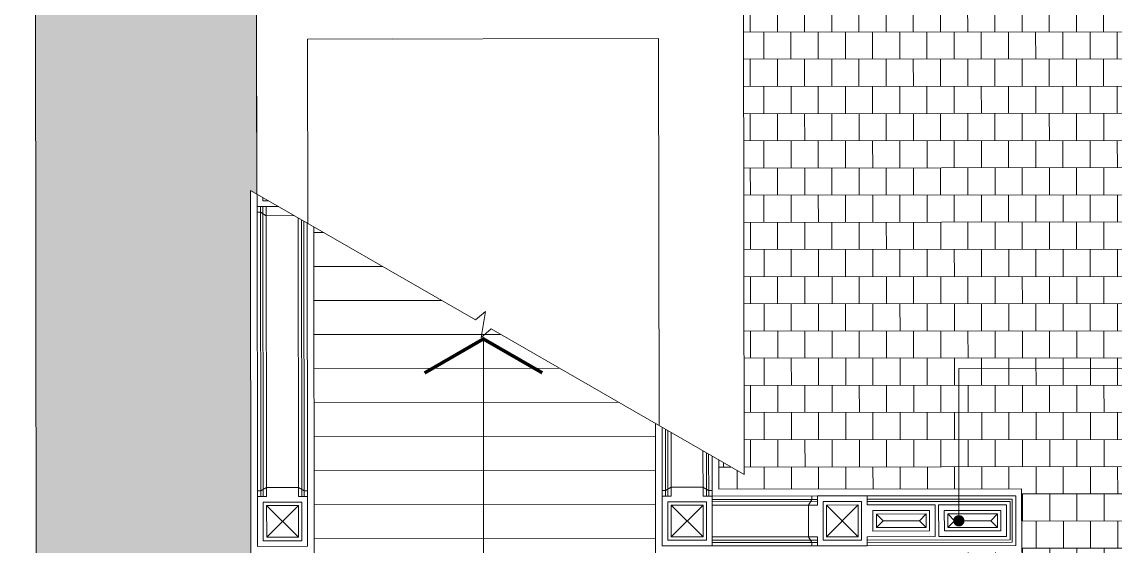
# Model space of a CAD drawing. Header units: millimetres. Extents: x 930469 to 1523124, y -120375 to 411163.
# Drawn here: x 1338345 to 1347996, y 116326 to 120955 of the extents above; entities that cross this region are included whole.
import ezdxf

# ---------------------------------------------------------------- set-up
doc = ezdxf.new("R2010")
doc.units = ezdxf.units.MM
doc.layers.get('0').update_dxf_attribs({"color": 8, "lineweight": 0})
for name, color, linetype, lineweight in [('Dia vat', 8, 'Continuous', 0), ('Xref Landscape 48lythuongkiet 2020 06 01$0$01', 8, 'Continuous', 0), ('Xref Landscape 48lythuongkiet 2020 06 01$0$1', 8, 'Continuous', 0), ('Xref Landscape 48lythuongkiet 2020 06 01$0$BHATCH', 8, 'Continuous', 0), ('Xref Landscape 48lythuongkiet 2020 06 01$0$HATCH', 8, 'Continuous', 0), ('Xref Landscape 48lythuongkiet 2020 06 01$0$MANH', 8, 'Continuous', 0), ('Xref Landscape 48lythuongkiet 2020 06 01$0$NETTHAY', 8, 'Continuous', 0)]:
    doc.layers.add(name, color=color, linetype=linetype, lineweight=lineweight)

# ---------------------------------------------------------------- blocks, each defined once
blk = doc.blocks.new('Xref Landscape 48lythuongkiet 2020 06 01$0$45 LTK')
at = {"layer": 'Xref Landscape 48lythuongkiet 2020 06 01$0$HATCH'}
h = blk.add_hatch(dxfattribs=at)
h.set_pattern_fill('OPGACH04', color=256, scale=79.99999999999989, angle=-6.212020862233431e-17, style=0)
h.set_pattern_definition([(44.99999999999999, (-747057.9779961099, 478711.1090431203), (4.29101199017623e-14, 452.5483399593919), [960.0000000000038, -320.0000000000012]), (134.9999999999999, (-746831.7038279764, 478937.3832135201), (4.29101199017623e-14, 452.5483399593919), [959.9999999999974, -319.9999999999991])])
h.paths.add_polyline_path([(30645.21717822517, -3620.764974119083), (30700.00000047695, -3652.393849852378), (30700.00000047701, 354.9999928465695), (28749.99999976176, 354.999991892837), (28749.99999892712, -12485.0000000018), (30915.00000095356, -12485.0000081071), (30915.00000059622, -10534.9999985699), (30645.21717798733, -10535.00000572292)])
h.paths.add_polyline_path([(34490.00000083447, -10535.00000715349), (30915.00000059622, -10534.9999985699), (30915.00000095356, -12485.0000081071), (34490.00000262284, -12485.00000715337)])
h.paths.add_polyline_path([(38030.50000309979, -11735.00000333972), (36400.00000047695, -11735.00000572199), (36400.00000035798, -10535.00000667659), (34490.00000083447, -10535.00000715349), (34489.99999976181, -13685.00000000087), (38030.50000035716, -13684.99999380199)])
h.paths.add_polyline_path([(41905.50000059587, -11734.9999995231), (38030.50000309979, -11735.00000333972), (38030.50000035716, -13684.99999380199), (41905.50000143005, -13685.00000953709)])
h.paths.add_polyline_path([(45546.00000071511, -10534.9999947566), (43600.000001073, -10535.0000076298), (43599.99999976211, -11734.99999809399), (41905.50000059587, -11734.9999995231), (41905.50000143005, -13685.00000953709), (45546.0000008347, -13685.00000762934)])
h.paths.add_polyline_path([(49178.19607818144, -10535.00000763027), (45546.00000071511, -10534.9999947566), (45545.99999976193, -12485.00000524515), (49178.11417269739, -12484.99999952497)])
h.paths.add_polyline_path([(51249.99999928486, 354.9999990459182), (49300.00000095391, 354.9999938002438), (49299.99999892697, -3652.393845083134), (49354.78282320462, -3620.764973641315), (49354.7828224898, -10535.00000715296), (49178.19607818144, -10535.00000763027), (49178.11417269739, -12484.99999952497), (51250.00000286088, -12485.00000047771)])
h.paths.add_polyline_path([(51250.00000047678, 3394.99999952229), (54435.00000190755, 3394.999999044521), (54435.00000083444, 4145.000000475906), (50899.99999833104, 4144.999991892837), (50900.00000047692, 5345.000001906417), (49300.00000107309, 5344.999999999069), (49300.00000095391, 354.9999938002438), (51249.99999928486, 354.9999990459182)])
h.paths.add_polyline_path([(58865.00000071546, 5344.999998091778), (57984.99999856905, 5345.000002859684), (55285.00000238395, 5344.999990937358), (54434.99999999985, 5344.999995229824), (54435.00000190755, 3394.999999044521), (58864.99999904653, 3395.000000475033)])
h.paths.add_polyline_path([(63235.00000047704, 5344.999999999127), (62254.99999999971, 5344.999993802165), (59555.00000071526, 5344.999992844707), (58865.00000071546, 5344.999998091778), (58864.99999904653, 3395.000000475033), (63234.99999988088, 3394.999994753918)])
h.paths.add_polyline_path([(67105.00000059602, 5344.999991891964), (66525.00000309927, 5345.000001429638), (63825.00000143092, 5344.999993801175), (63235.00000047704, 5344.999999999127), (63234.99999988088, 3394.999994753918), (65155.00000238413, 3394.999997614475), (65154.99999976152, 354.9999966594041), (67105.00000095373, 354.9999980899156), (67105.00000155001, 1874.999998089857), (67105.0000005961, 3414.999992368801)])
h.paths.add_polyline_path([(68485.00000023821, -4.656612873077393e-10), (68359.99999928538, -6.678455974906683e-06), (67105.00000166925, -7.62939453125e-06), (67105.00000095373, 354.9999980899156), (65154.99999976152, 354.9999966594041), (65155.0000004771, -1950.000000001281), (68485.00000059634, -1950.000003338733)])
h.paths.add_polyline_path([(71254.99999999945, -7.153896149247885e-06), (69900.0000014308, -7.630267646163702e-06), (68485.00000023821, -4.656612873077393e-10), (68485.00000059634, -1950.000003338733), (71255.00000023833, -1949.999999049003)])
h.paths.add_polyline_path([(76585.00000071511, -2.863758709281683e-06), (74944.99999952334, -5.723792128264904e-06), (72245.0000016684, -8.107104804366827e-06), (71254.99999999945, -7.153896149247885e-06), (71255.00000023833, -1949.999999049003), (76585.00000000041, -1949.999992847384)])
h.paths.add_polyline_path([(79685.0000005961, -8.106173481792212e-06), (78830.00000035777, -5.723850335925817e-06), (77290.00000226503, -7.153430487960577e-06), (76585.00000071511, -2.863758709281683e-06), (76585.00000000041, -1949.999992847384), (79685.00000047637, -1949.999998093059)])
h.paths.add_polyline_path([(82035.00000095373, 354.9999928465695), (80085.00000166864, 355.000000475964), (80085.00000059587, -1.001352211460471e-05), (79685.0000005961, -8.106173481792212e-06), (79685.00000047637, -1949.999998093059), (82034.99999904638, -1950.000007154304)])
h.paths.add_polyline_path([(82035.00000047655, 5844.999994753511), (81585.0000007152, 5844.999992846628), (81585.00000095376, 3774.999992844765), (81365.00000226477, 3774.999992370664), (81365.00000047684, 3994.999993323348), (80085.0000025031, 3994.999991892953), (80085.00000059619, 2134.99999284657), (80085.00000166864, 355.000000475964), (82035.00000095373, 354.9999928465695)])
h.paths.add_polyline_path([(80183.42860436445, 3104.999998569605, -1), (80883.42860519877, 3104.99998951063, -1)], flags=16)
h.paths.add_polyline_path([(82035.00000190717, 9174.99999284657), (81585.0000023839, 9174.999992369674), (81585.0000007152, 5844.999992846628), (82035.00000047655, 5844.999994753511)])
h.paths.add_polyline_path([(82034.9999995229, 14145.00000142964), (80084.99999976132, 14144.99999999913), (80085.00000011874, 13007.49999952037), (80084.99999868809, 11055), (81364.99999952345, 11054.99999236967), (81364.99999988114, 11275.00000238331), (81585.00000059546, 11274.99999999907), (81585.0000023839, 9174.999992369674), (82035.00000190717, 9174.99999284657)])
h.paths.add_polyline_path([(82035.00000047713, 19114.99999046233), (81585.00000023827, 19114.99999713717), (81584.99999916521, 17014.99999332346), (81365.00000143016, 17014.99999475479), (81365.00000262287, 17234.99999380024), (80085.0000019068, 17235.00000190648), (80084.99999940372, 15282.49999475211), (80084.99999976132, 14144.99999999913), (82034.9999995229, 14145.00000142964)])
h.paths.add_polyline_path([(82035.00000274193, 22444.99999570753), (81585.00000238416, 22444.99999713805), (81585.00000023827, 19114.99999713717), (82035.00000047713, 19114.99999046233)])
h.paths.add_polyline_path([(82035.00000047658, 27889.999994752), (80085.00000035734, 27889.99999332428), (80085.00000000026, 26109.99999999814), (80085.00000107259, 24294.99999332154), (81365.00000047727, 24294.99999332434), (81365.0000009537, 24514.99999379931), (81585.0000005961, 24515.00000142964), (81585.00000238416, 22444.99999713805), (82035.00000274193, 22444.99999570753)])
h.paths.add_polyline_path([(80889.35903334562, 25172.65819787892, -1), (80189.35903251162, 25172.65818691166, -1)], flags=16)
h.paths.add_polyline_path([(82034.99999988088, 28994.99999284936), (79684.99999904624, 28994.99999141518), (79684.9999998807, 28244.999991416), (80085.00000023856, 28244.99999475392), (80085.00000035734, 27889.99999332428), (82035.00000047658, 27889.999994752)])
h.paths.add_polyline_path([(82035.00000035783, 30194.999991416), (79685.00000047678, 30195.00000190648), (79684.99999904624, 28994.99999141518), (82034.99999988088, 28994.99999284936)])
h.paths.add_polyline_path([(79685.00000047678, 30195.00000190648), (76585.00000226515, 30194.99999999866), (76584.99999964243, 28994.99999904545), (77979.57641458468, 28994.99999284471, -0.3117217144863974), (78377.33631551237, 28994.99999189103), (79684.99999904624, 28994.99999141518)])
h.paths.add_polyline_path([(79684.99999904624, 28994.99999141518), (78377.33631551237, 28994.99999189103, -0.2464251169534145), (78528.45636487048, 28706.99520111002, -1), (77828.45636689704, 28706.99519252684, -0.2464251169533241), (77979.57641458468, 28994.99999284471), (76584.99999964243, 28994.99999904545), (76585.00000023816, 28244.99999141699), (77290.00000000026, 28244.99999999913), (78829.99999976138, 28244.99999427801), (79684.9999998807, 28244.999991416)])
h.paths.add_polyline_path([(76585.00000226515, 30194.99999999866), (71255.00000083458, 30195.00000095187), (71255.00000262275, 28994.99999236973), (73400.93852102739, 28994.99999284564, -0.3117217145117872), (73798.69842135874, 28994.99999952223), (76584.99999964243, 28994.99999904545)])
h.paths.add_polyline_path([(76584.99999964243, 28994.99999904545), (73798.69842135874, 28994.99999952223, -0.2464251169410799), (73949.81847155085, 28706.99519872578, -1), (73249.81847083603, 28706.9951915741, -0.2464251169409896), (73400.93852102739, 28994.99999284564), (71255.00000262275, 28994.99999236973), (71255.00000083426, 28244.99999999866), (72245.00000083461, 28244.99999952182), (74945.0000010728, 28244.99999904359), (76585.00000023816, 28244.99999141699)])
h.paths.add_polyline_path([(71255.00000083458, 30195.00000095187), (68484.99999988059, 30194.99999570852), (68485.0000007152, 28995.0000004769), (69049.57641518154, 28994.99999427708, -0.3117217144605641), (69447.33631753936, 28995.00000095234), (71255.00000262275, 28994.99999236973)])
h.paths.add_polyline_path([(71255.00000262275, 28994.99999236973), (69447.33631753936, 28995.00000095234, -0.2464251169658394), (69598.45636725405, 28706.99519872526, -1), (68898.45636379701, 28706.99519157136, -0.2464251169657491), (69049.57641518154, 28994.99999427708), (68485.0000007152, 28995.0000004769), (68485.0000015496, 28245.00000143057), (69900.00000107317, 28244.99999904545), (71255.00000083426, 28244.99999999866)])
h.paths.add_polyline_path([(68484.99999988059, 30194.99999570852), (65154.99999988038, 30194.99999999913), (65155.00000083432, 28994.99999380024), (68485.0000007152, 28995.0000004769)])
h.paths.add_polyline_path([(68485.0000007152, 28995.0000004769), (65155.00000083432, 28994.99999380024), (65155.00000059622, 27890.00000047637), (67105.00000143072, 27889.99999189097), (67105.00000023856, 28244.99999189284), (68360.00000202685, 28244.99999284651), (68485.0000015496, 28245.00000143057)])
h.paths.add_polyline_path([(67105.0000022653, 24769.99999475392), (66015.00000000067, 24769.99999523076), (66015.00000035798, 27149.99999475339), (67105.0000013116, 27149.99999332434), (67105.00000143072, 27889.99999189097), (65155.00000059622, 27890.00000047637), (65155.00000011903, 24904.99999427708), (63235.00000047716, 24904.99999999913), (63235.00000071546, 22944.99999332341), (63824.99999928495, 22944.99999236967), (66525.00000047643, 22945.00000047596), (67105.00000107309, 22944.99999284605)])
h.paths.add_polyline_path([(65529.81847059759, 23450.141888618, -1), (64829.81847095449, 23450.14189100178, -1)], flags=16)
h.paths.add_polyline_path([(63235.00000047716, 24904.99999999913), (58864.99999964269, 24905.00000429066), (58865.00000250337, 22944.9999961853), (59555.00000035783, 22945.00000095181), (62255.00000035772, 22944.99999332341), (63235.00000071546, 22944.99999332341)])
h.paths.add_polyline_path([(61259.81847119387, 23450.14188861853, -1), (60559.81847083609, 23450.14188909443, -1)], flags=16)
h.paths.add_polyline_path([(58864.99999964269, 24905.00000429066), (54435.00000143037, 24904.99999141699), (54435.00000059613, 22944.99999284564), (55284.99999928489, 22944.99999475345), (57984.99999988053, 22944.99999999726), (58865.00000250337, 22944.9999961853)])
h.paths.add_polyline_path([(56989.81847023984, 23450.14188718621, -1), (56289.81847131252, 23450.14189052314, -1)], flags=16)
h.paths.add_polyline_path([(54435.00000143037, 24904.99999141699), (52530.00000000017, 24904.99999475392), (52529.99999916559, 27890.00000572018), (50579.99999952267, 27890.00000047591), (50579.99999868849, 27804.9999928461), (50579.99999988099, 26264.99999999726), (50580.00000143045, 25844.99999618263), (51795.00000000032, 25844.99999284651), (51795.00000119206, 23464.99999284657), (50580.00000047669, 23464.99999141792), (50579.99999892685, 22944.99999999913), (51015.00000035783, 22944.99999809172), (53715.00000083432, 22944.99999236927), (54435.00000059613, 22944.99999284564)])
h.paths.add_polyline_path([(52719.81846976303, 23450.1419014922, -1), (52019.81847059712, 23450.14188957133, -1)], flags=16)
h.paths.add_polyline_path([(50693.92216193685, 27041.24148130516, -1), (51393.9221622948, 27041.24149083998, -1)], flags=16)
h.paths.add_polyline_path([(52530.00000000012, 28994.99999332253), (50579.99999976176, 28994.99999379937), (50579.99999952267, 27890.00000047591), (52529.99999916559, 27890.00000572018)])
h.paths.add_polyline_path([(52530.00000095362, 31264.99999713904), (49179.95178115397, 31264.9999966608), (49179.93287861333, 30814.99999380019), (50325.0000001193, 30814.99999761395), (50325.00000178843, 30594.9999999982), (50105.00000107274, 30595.00000095187), (50105.00000131139, 29315.00000190455), (50580.00000011918, 29314.99999236787), (50579.99999976176, 28994.99999379937), (52530.00000000012, 28994.99999332253)])
h.paths.add_polyline_path([(49179.95178115397, 31264.9999966608), (45546.00000047634, 31264.99999427708), (45545.99999999985, 30814.99999284465), (49179.93287861333, 30814.99999380019)])
h.paths.add_polyline_path([(48793.71428620804, 2584.964098452649), (49356.28571629507, 2584.964091300091), (49356.28571438752, 2254.964087008557), (48793.71428620836, 2254.964087485452)], flags=9)
h.paths.add_polyline_path([(80216.97514414781, 2837.232620714814), (80847.84192573998, 2837.23261117941), (80847.84192574042, 3362.232615470013), (80216.97514307499, 3362.232615945453)], flags=24)
h.paths.add_polyline_path([(80222.90556967189, 24904.89080715273), (80853.77235364923, 24904.89081477845), (80853.77235400624, 25429.89080381306), (80222.90556943428, 25429.89081430255)], flags=24)
h.paths.add_polyline_path([(64920.05529081795, 23182.37452173146), (65428.38862371453, 23182.37451505481), (65428.38862419114, 23707.37451743992), (64920.05529200996, 23707.37451124104)], flags=24)
h.paths.add_polyline_path([(60650.05529165297, 23182.37450933416), (61158.38862168809, 23182.37451743992), (61158.38862502589, 23707.37450933375), (60650.05529117581, 23707.37451982312)], flags=24)
h.paths.add_polyline_path([(56380.05529057977, 23182.37451887131), (56888.38862383409, 23182.37451219565), (56888.3886252644, 23707.37451839499), (56380.05529046076, 23707.37451696303)], flags=24)
h.paths.add_polyline_path([(52110.0552914142, 23182.37450838095), (52618.38862276048, 23182.37451648724), (52618.38862419137, 23707.37450885499), (52110.05529129488, 23707.37451696309)], flags=24)
h.paths.add_polyline_path([(50727.46869957476, 26773.47410106525), (51355.80203330479, 26773.47410583362), (51355.8020331859, 27298.47410154255), (50727.4686996933, 27298.47410821822)], flags=24)
h = blk.add_hatch(dxfattribs=at)
h.set_pattern_fill('LATSAN08', color=256, scale=39.99999999999994, angle=-6.212020862233431e-17, style=0)
h.set_pattern_definition([(359.9999999999999, (-747057.9779961099, 478711.1090431203), (-1.404432126150823e-14, 240.0000000000007), []), (90, (-747057.9779961099, 478711.1090431203), (-119.9999999999999, 239.9999999999997), [239.9999999999995, -239.9999999999995])])
h.paths.add_polyline_path([(38030.49999964278, 4674.99999284558), (37355.00000071537, 4674.999992844707), (35814.99999856978, 4674.999997613952), (34999.99999976152, 4675.000004770234), (34999.99999999948, 354.9999928465113), (38030.50000095373, 354.9999942789436)])
edge = h.paths.add_edge_path(flags=16)
edge.add_arc((36584.99999916542, 4225.560914515983), 90.45975316650579, -0.06106569006640219, 359.9389343099336)
h.paths.add_polyline_path([(41905.50000071508, 4674.999992369732), (40750.00000011892, 4674.999996183498), (39532.06728792202, 4675.00000619702), (39532.06728625298, 354.9999947543838), (41905.49999999959, 354.9999976130784)])
h.paths.add_polyline_path([(45000.00000250351, 4674.999992844649), (44185.00000274141, 4674.999994754791), (42645.00000011938, 4675.000000953325), (41905.50000071508, 4674.999992369732), (41905.49999999959, 354.9999976130784), (45000.00000047695, 354.9999938011752)])
edge = h.paths.add_edge_path(flags=16)
edge.add_arc((43415.00000083429, 4225.56091260683), 350.0000000002909, -0.06106569006640219, 359.9389343099336)
h.paths.add_polyline_path([(44999.99999999994, -88.43584394548088), (41905.50000011921, -88.43585443717893), (41905.50000095367, -5200.076312542311), (43104.50869798678, -5200.076311114652), (43104.50869810604, -6264.782822134846), (45222.91512811196, -6264.782828808704), (45222.91512870742, -6006.299897671619), (44999.99999988062, -6135.000001430919)])
h.paths.add_polyline_path([(41905.49999999959, 354.9999976130784), (39532.06728625298, 354.9999947543838), (39532.06728684885, -88.43585300631821), (41905.50000011921, -88.43585443717893)])
h.paths.add_polyline_path([(39532.06728625298, 354.9999947543838), (38030.50000095373, 354.9999942789436), (38030.5000008347, -88.43584871472558), (39532.06728684885, -88.43585300631821)])
h.paths.add_polyline_path([(38030.5000008347, -88.43584871472558), (35000.00000035734, -88.43585443624761), (35000.00000119169, -6135.000006199698), (34777.08487260336, -6006.299893380492), (34777.08487331838, -6264.782816411869), (36895.49130153685, -6264.782822132984), (36895.49130153633, -5200.076307774463), (38030.50000095373, -5200.076309681754)])
h.paths.add_polyline_path([(41905.50000095367, -5200.076312542311), (39532.06728780293, -5200.076311113313), (39532.06728613388, -10835.00000762887), (41905.49999988108, -10835.00000763021)])
edge = h.paths.add_edge_path()
edge.add_line((43082.48077201878, -6824.348473548307), (42550.00000047707, -6824.348467350804))
edge.add_line((42550.00000047701, -6824.348467350879), (42550.00000035766, -6264.782827855055))
edge.add_line((42550.00000035774, -6264.78282785503), (43104.50869810604, -6264.782822134824))
edge.add_line((43104.50869810604, -6264.782822134846), (43104.50869798685, -5200.076311114673))
edge.add_line((43104.50869798678, -5200.076311114652), (41905.50000095363, -5200.076312542352))
edge.add_line((41905.50000095367, -5200.076312542311), (41905.49999988112, -10835.00000763023))
edge.add_line((41905.49999988108, -10835.00000763021), (42700.00000035745, -10835.00000715338))
edge.add_line((42700.00000035745, -10835.00000715343), (42700.00000035768, -10535.00000429237))
edge.add_line((42700.00000035774, -10535.00000429241), (42542.69795084011, -10535.00000524469))
edge.add_line((42542.69795084011, -10535.00000524474), (42542.69795036338, -9975.434364319772))
edge.add_line((42542.69795036333, -9975.434364319663), (43082.48077213782, -9975.434351445081))
edge.add_line((43082.48077213787, -9975.434351445117), (43082.48077178049, -8360.000002384162))
edge.add_arc((43082.48077046848, -8335.00000393379), 24.99999845032607, 180.000003007464, 270.0000030067803, ccw=False)
edge.add_arc((43082.48077094485, -8335.000007034687), 24.99999892668925, 89.99999590066483, 179.9999959006981, ccw=False)
edge.add_line((43082.48077273357, -8310.000008107978), (43082.48077201876, -6824.348473548331))
edge = h.paths.add_edge_path()
edge.add_line((38030.50000095373, -5200.076309681754), (36895.49130153627, -5200.076307774415))
edge.add_line((36895.49130153633, -5200.076307774463), (36895.49130153689, -6264.782822132954))
edge.add_line((36895.49130153685, -6264.782822132984), (37450.00000107281, -6264.782830239244))
edge.add_line((37450.00000107288, -6264.782830239215), (37450.00000131143, -6824.348471164166))
edge.add_line((37450.00000131142, -6824.34847116418), (36917.51922857806, -6824.348464488918))
edge.add_line((36917.51922857802, -6824.348464488925), (36917.51922964986, -8309.99999523437))
edge.add_arc((36917.51922357036, -8335.00000107591), 25.00000584152001, -1.3932923820902943e-05, 89.99998606684278, ccw=False)
edge.add_arc((36917.51922959188, -8335.000004948757), 24.99999982001579, -90.00000505701041, -5.056977101958182e-06, ccw=False)
edge.add_line((36917.51922738535, -8360.00000476872), (36917.51922893528, -9975.434355261634))
edge.add_line((36917.51922893542, -9975.434355261736), (37457.30205106778, -9975.434362412378))
edge.add_line((37457.3020510677, -9975.434362412314), (37457.30205202127, -10534.9999961861))
edge.add_line((37457.30205202126, -10534.99999618612), (37299.99999999997, -10534.9999999999))
edge.add_line((37300, -10534.99999999994), (37300.00000035764, -10835.00000477106))
edge.add_line((37300.00000035763, -10835.00000477111), (38030.5000002388, -10835.0000066766))
edge.add_line((38030.50000023877, -10835.00000667659), (38030.50000095375, -5200.076309681819))
h.paths.add_polyline_path([(39532.06728780293, -5200.076311113313), (38030.50000095373, -5200.076309681754), (38030.50000023877, -10835.00000667659), (39532.06728613388, -10835.00000762887)])
h.paths.add_polyline_path([(39532.06728792202, 4675.00000619702), (39250.00000190747, 4674.999993801175), (38030.49999964278, 4674.99999284558), (38030.50000095373, 354.9999942789436), (39532.06728625298, 354.9999947543838)])
h.paths.add_polyline_path([(38030.50000095373, 354.9999942789436), (34999.99999999948, 354.9999928465113), (35000.00000035734, -88.43585443624761), (38030.5000008347, -88.43584871472558)])
h.paths.add_polyline_path([(41905.50000011921, -88.43585443717893), (39532.06728684885, -88.43585300631821), (39532.06728661037, -3203.558174135047), (39624.30707395083, -3203.558176993334), (39532.06728649209, -3242.061785221973), (39532.06728780293, -5200.076311113313), (41905.50000095367, -5200.076312542311)])
h.paths.add_polyline_path([(39532.06728684885, -88.43585300631821), (38030.5000008347, -88.43584871472558), (38030.50000095373, -5200.076309681754), (39532.06728780293, -5200.076311113313), (39532.06728601479, -3282.955156328098), (39434.10256087786, -3282.95514536032), (39243.89804649341, -3203.558174611942), (39434.10255920904, -3203.55817985622), (39434.10255789745, -3131.483313561825), (39532.06728673028, -3131.483315944555)])
edge = h.paths.add_edge_path(flags=16)
edge.add_line((36268.53056119493, 4456.119140604511), (36896.86389454902, 4456.119140607826))
edge.add_line((36896.87987315637, 3957.793533323857), (36896.87987316785, 4482.793533387508))
edge.add_line((36896.87987148791, 4482.793544291577), (36268.54653813381, 4482.793544288262))
edge.add_line((36861.81333834591, 4482.161235670326), (36861.81333833442, 3957.161235606674))
edge = h.paths.add_edge_path(flags=16)
edge.add_line((39567.85714376008, 2584.964086530847), (40432.14285806054, 2584.964086743283))
edge.add_line((40432.14285886299, 2584.964089392743), (40432.14285884269, 2254.964089552316))
edge.add_line((40432.48375048797, 2574.810755685787), (39568.1980361875, 2574.81075547335))
edge.add_line((40410.84469013655, 2254.065639448876), (40410.84469015686, 2584.065639289302))
h.paths.add_polyline_path([(43098.54653847218, 3957.793534752971), (43726.8798731569, 3957.7935428606), (43726.87987196457, 4482.793531894742), (43098.54654025997, 4482.793533323857)], flags=16)
edge = h.paths.add_edge_path()
edge.add_line((38518.1934460543, -5235.406755222066), (41495.52677936073, -5235.406755127421))
edge.add_line((41495.02600717591, -5705.262370588607), (41495.02600717574, -5170.976656361645))
edge.add_line((41495.0260066982, -5170.976665019931), (38517.69267339177, -5170.976665114576))
edge.add_line((41470.33303650317, -5174.123578200757), (41470.33303650334, -5708.409292427719))
edge = h.paths.add_edge_path()
edge.add_line((38408.40740752238, -5215.622019291332), (41878.64550272339, -5215.622019440141))
edge.add_line((38438.44040395552, -5211.955455465824), (38438.44040397237, -4669.812598485321))
edge.add_line((41878.14204368816, -5145.857677066757), (38407.90394848715, -5145.857676917947))
edge.add_line((38408.40740740334, -4673.479164601245), (38408.4074073865, -5215.622021581748))
edge = h.paths.add_edge_path()
edge.add_line((39468.20810790954, -2725.365269280854), (40353.44620319639, -2725.365269269323))
edge.add_line((40353.04195189499, -3104.660176755802), (40353.04195193594, -2711.803033955599))
edge.add_line((40353.04195213312, -2711.803036213852), (39467.80385684627, -2711.803036225383))
edge.add_line((40342.11561854382, -2712.73487143463), (40342.11561850287, -3105.592014234833))
h = blk.add_hatch(dxfattribs=at)
h.set_pattern_fill('LATSAN09', color=256, scale=99.9999999999996, angle=-6.212020862233431e-17, style=0)
h.set_pattern_definition([(359.9999999999999, (-747057.9779961099, 478711.1090431203), (3.699263118051022e-13, 599.9999999999994), []), (90, (-747057.9779961099, 478711.1090431203), (-599.9999999999994, 3.699263118051022e-13), [])])
h.paths.add_polyline_path([(400.0000017876737, -4064.62283134734), (-34.99999916623347, -3956.864024162234), (-34.99999916541856, -2200.00000667799), (-2199.999999880674, -2200.000010013522), (-2199.999997854, -5279.341140271106), (400.0000002384768, -5923.416790963092)])
h.paths.add_polyline_path([(3500.000000238419, -4832.559192658809), (400.0000017876737, -4064.62283134734), (400.0000002384768, -5923.416790963092), (3500.000002027082, -6691.353160857165)])
h.paths.add_polyline_path([(8830.000000000175, -6152.914296152012), (3500.000000238419, -4832.559192658809), (3500.000002027082, -6691.353160857165), (8829.999999999709, -8011.708255290927)])
h.paths.add_polyline_path([(11600.00000143063, -6839.10259342374), (8830.000000000175, -6152.914296152012), (8829.999999999709, -8011.708255290927), (11600.0000014308, -8697.89655208675)])
h.paths.add_polyline_path([(12580.00000047695, -7081.869562148931), (11600.00000143063, -6839.10259342374), (11600.0000014308, -8697.89655208675), (12580.00000047643, -8940.663531304279)])
h.paths.add_polyline_path([(16939.99999988102, 354.9999933234067), (15095.00000047643, 355.0000009528012), (15095.00000059564, -6554.736118794826, -0.487264403048862), (13978.59191536839, -7428.330721856037), (12580.00000047695, -7081.869562148931), (12580.00000047643, -8940.663531304279), (16940.0000004773, -10020.72886562621)])
h.paths.add_polyline_path([(16940.00000107271, 3144.999994277081), (15094.99999964243, 3145.000000475964), (15095.00000047643, 355.0000009528012), (16939.99999988102, 354.9999933234067)])
h.paths.add_polyline_path([(21095.00000059628, 3144.99999284657), (16940.00000107271, 3144.999994277081), (16939.99999988102, 354.9999933234067), (21095.00000214635, 354.9999952307553)])
h.paths.add_polyline_path([(21095.00000214635, 354.9999952307553), (16939.99999988102, 354.9999933234067), (16940.0000004773, -10020.72886562621), (20843.63751792879, -10987.74343538459), (20817.18764114351, -11094.51611709682), (21095.000000239, -11163.33617734903), (21095.00000083511, -5797.275034428516), (20393.63751876308, -6498.637526036182), (17895.00000262307, -6498.637523174169), (16995.00000143092, -5598.637523651007), (16995.00000011944, -3100.000007630268), (17895.00000119186, -2200.000000000815), (20393.63751935976, -2200.000001431385), (21094.99999988097, -2901.362491131644)])
h.paths.add_polyline_path([(25680.00000107323, 355.0000057211728), (21095.00000214635, 354.9999952307553), (21094.99999988097, -2901.362491131644), (21293.63751649845, -3100.000006674672), (21293.63751804829, -5598.637517929426), (21095.00000083511, -5797.275034428516), (21095.000000239, -11163.33617734903), (25680.0000004769, -12299.13883447548)])
h.paths.add_polyline_path([(25679.99999999953, 3144.99999284657), (21095.00000059628, 3144.99999284657), (21095.00000214635, 354.9999952307553), (25680.00000107323, 355.0000057211728)])
h.paths.add_polyline_path([(28500.00000238378, 3145.000003812893), (25679.99999999953, 3144.99999284657), (25680.00000107323, 355.0000057211728), (28499.99999988091, 354.9999980926514)])
h.paths.add_polyline_path([(28499.99999988091, 354.9999980926514), (25680.00000107323, 355.0000057211728), (25680.0000004769, -12299.13883447548), (28500.00000000012, -12997.71320247644)])
h.paths.add_polyline_path([(54434.9999997612, 354.999993324338), (51500.00000000009, 354.9999909401522), (51500.00000035774, -12997.71320200054), (54435.00000154958, -12270.65087413881)])
h.paths.add_polyline_path([(54435.00000095411, 3144.999990936893), (51499.99999988073, 3144.999999999069), (51500.00000000009, 354.9999909401522), (54434.9999997612, 354.999993324338)])
h.paths.add_polyline_path([(58865.00000083499, 3145.000000476895), (54435.00000095411, 3144.999990936893), (54434.9999997612, 354.999993324338), (58865.00000047692, 354.9999999991269)])
h.paths.add_polyline_path([(58706.36248397848, -3100.000005247013), (58865.00000035806, -2941.362488271145), (58865.00000047692, 354.9999999991269), (54434.9999997612, 354.999993324338), (54435.00000154958, -12270.65087413881), (58865.0000027421, -11173.24504089344), (58865.00000011871, -5757.275041581597), (58706.36248290545, -5598.637516977673)])
h.paths.add_polyline_path([(63235.00000071546, 3145.000002858753), (58865.00000083499, 3145.000000476895), (58865.00000047692, 354.9999999991269), (63235.00000047646, 354.9999914151267)])
h.paths.add_polyline_path([(63235.00000047646, 354.9999914151267), (58865.00000047692, 354.9999999991269), (58865.00000035806, -2941.362488271145), (59606.36248397848, -2200.000006676535), (62105.00000059634, -2200.000005244685), (63005.00000059567, -3100.000000000873), (63005.00000035804, -5598.63752555981), (62105.00000083432, -6498.637509823719), (59606.36248481297, -6498.637521744648), (58865.00000011871, -5757.275041581597), (58865.0000027421, -11173.24504089344), (59182.81236028683, -11094.51611614309), (59156.36248350103, -10987.74342918431), (63234.99999904653, -9977.377613069373)])
h.paths.add_polyline_path([(68485.0000021453, -6818.046268940845), (66021.40808582294, -7428.330725672131, -0.4872644030488623), (64905.00000047704, -6554.73611211864), (64905.00000035745, 354.9999999991269), (63235.00000047646, 354.9999914151267), (63234.99999904653, -9977.377613069373), (68485.00000214545, -8676.840226175147)])
h.paths.add_polyline_path([(64905.00000000032, 3144.999993323814), (63235.00000071546, 3145.000002858753), (63235.00000047646, 354.9999914151267), (64905.00000035745, 354.9999999991269)])
h.paths.add_polyline_path([(71255.00000047687, -6131.857972624653), (68485.0000021453, -6818.046268940845), (68485.00000214545, -8676.840226175147), (71255.00000047724, -7990.651929377578)])
h.paths.add_polyline_path([(76585.00000250342, -4811.502879622334), (71255.00000047687, -6131.857972624653), (71255.00000047724, -7990.651929377578), (76585.00000059587, -6670.296838761191)])
h.paths.add_polyline_path([(79685.00000023853, -4043.566519263142), (76585.00000250342, -4811.502879622334), (76585.00000059587, -6670.296838761191), (79190.19918501363, -6024.933230877854), (79684.99999856937, -5654.725269318966)])
h.paths.add_polyline_path([(82284.9999985692, -2200.000009538082), (80035.00000083444, -2200.000007629336), (80035.0000002379, -3956.864021303132), (79685.00000023853, -4043.566519263142), (79684.99999856937, -5654.725269318966), (82285.00000047652, -3709.41586160654)])
h.paths.add_polyline_path([(19164.02641022211, -7225.799880027713), (20680.69307720708, -7225.799881461018), (20680.69307696831, -6618.65701103484), (19164.02641165286, -6618.657022000174)], flags=24)
h.paths.add_polyline_path([(59258.59263944603, -7225.799876691308), (60775.259304643, -7225.799876690784), (60775.25930440435, -6618.657023907523), (59258.59263694342, -6618.657021048421)], flags=24)
at = {"layer": 'Xref Landscape 48lythuongkiet 2020 06 01$0$01'}
for points in [[(35000.00000119169, -6135.000006199698), (32769.28203272854, -4847.094388008991), (32679.69146919245, -4922.269795418659), (32720.30853390717, -4691.918976305053), (32630.71796858357, -4767.094386102108), (30645.21717822517, -3620.764974119083)], [(30894.28725981736, -3764.56564521871), (30704.99999988062, -3764.565640450397), (30705.00000083447, -3655.280599594058)], [(31065.00000023813, -6324.56564331142), (31145.00000143086, -6324.565650464443), (31145.0000005964, -6764.565642357687), (30704.99999999965, -6764.56565141771), (30705.0000003574, -6324.565649512166), (30785.00000000035, -6324.565644265094)], [(34357.30205094843, -6324.565647602547), (34277.30205106759, -6324.565638066211), (34277.30205094768, -6764.565644266491), (34717.30205118668, -6764.565650943143), (34717.30205106764, -6324.565651893499), (34637.30205118691, -6324.565651417652)], [(36087.51922953111, -6404.565649510303), (36087.51922929339, -6324.565644266084), (35647.51922857785, -6324.565651417593), (35647.51922857779, -6404.565644266084)], [(35647.51923048514, -6684.565642835572), (35647.51922953158, -6764.565649988072), (36087.51922857773, -6764.565651417652), (36087.51922917383, -6684.565648079326)]]:
    blk.add_lwpolyline(points, dxfattribs=at)
at = {"layer": 'Xref Landscape 48lythuongkiet 2020 06 01$0$1'}
blk.add_lwpolyline([(32180.38475775725, -5235.000009060779, 29.99999999999994, 29.99999999999994, 0), (32700.00000023888, -4935.000003340596, 29.99999999999994, 29.99999999999994, 0), (33219.61524283915, -5234.999996662955, 0, 0, 0)], format="xyseb", dxfattribs=at)
at = {"layer": 'Xref Landscape 48lythuongkiet 2020 06 01$0$1', "const_width": 49.9999999999998}
blk.add_lwpolyline([(36870.49130308634, -6545.235996724514, 1), (36920.49130308622, -6545.23599624628, 1)], format="xyb", close=True, dxfattribs=at)
at = {"layer": 'Xref Landscape 48lythuongkiet 2020 06 01$0$BHATCH'}
for p, q in [((30704.99999988062, -3764.565640450397), (30705.0000003574, -6324.565649512166)), ((30735.00000143063, -3814.565643310954), (30704.9999998805, -3814.565649987548)), ((30734.99999988114, -3764.565647126583), (30735.00000035838, -6324.565651895362)), ((30735.00000143063, -3814.565643310954), (30785.0000004766, -3844.565649512166)), ((30755.00000178831, -3764.565645217896), (30755.00000047695, -6324.565647127456)), ((30785.0000004766, -3844.565649512166), (31032.85132265085, -3844.565653324593)), ((31095.00000023871, -3880.447206020297), (31094.99999988067, -6324.565649989003)), ((31115.00000071537, -3891.994211198704), (31115.00000011944, -6324.565650941688)), ((31145.00000047649, -3909.314713004045), (31145.00000143086, -6324.565650464443)), ((34277.30205285503, -5717.750153542438), (34277.30205106759, -6324.565638066211)), ((34307.30205214035, -5735.070659638324), (34307.30205106735, -6324.565643787326)), ((34327.30205225939, -5746.617664338031), (34327.30205106741, -6324.565640926303)), ((34667.3020520212, -5942.916755676153), (34667.30205058999, -6324.565651417593)), ((34687.30205071007, -5954.463757992606), (34687.30205321283, -6324.565649033408)), ((34717.30205142556, -5971.784261706285), (34717.30205106764, -6324.565651893499)), ((30734.99999999988, -6274.565649510303), (30785.00000035804, -6244.56565046584)), ((30785.00000035804, -6244.56565046584), (31065.00000071526, -6244.565643788315)), ((31115, -6274.565651418583), (31065.00000071526, -6244.565643788315)), ((34307.30205094803, -6274.565653801837), (34357.30205094849, -6244.565649987082)), ((34637.30205094814, -6244.565651893558), (34357.30205094849, -6244.565649987082)), ((34687.30205130542, -6274.565643790062), (34637.30205094814, -6244.565651893558)), ((30734.99999999988, -6274.565649510303), (30705.00000059605, -6274.56564331142)), ((31115, -6274.565651418583), (31144.99999940454, -6274.565651419514)), ((34307.30205094803, -6274.565653801837), (34277.30205106759, -6274.565646649222)), ((34687.30205130542, -6274.565643790062), (34717.30205142545, -6274.565649512166)), ((34717.30205106764, -6324.565651893499), (35647.51922857785, -6324.565651417593)), ((34717.30205094861, -6354.565642359608), (35647.51922976982, -6354.565645218769)), ((35597.51922893513, -6354.565643788257), (35567.51922905463, -6404.565644742397)), ((35597.51922893513, -6354.565643788257), (35597.51922953123, -6324.565646651143)), ((37397.51922893582, -6324.565650940815), (36087.51922929339, -6324.565644266084)), ((36087.5192263127, -6354.56565189542), (37367.51922714681, -6354.565649509372)), ((37367.51922917354, -6734.56565141771), (37367.51922714681, -6354.565649509372)), ((37397.51922965061, -6764.56564379012), (37397.51922893582, -6324.565650940815)), ((31065.00000035751, -6684.565653325059), (30784.99999988097, -6404.565651417652)), ((30785.00000000064, -6684.565651894547), (31064.99999999994, -6404.565651895886)), ((34357.30205059057, -6684.565650942212), (34637.30205059075, -6404.565644265036)), ((34637.30205070972, -6684.565643788199), (34357.3020515446, -6404.565650463046)), ((34717.30205154401, -6374.565650941746), (35647.51922893524, -6374.565640927176)), ((35567.51922905463, -6404.565644742397), (35567.51922917383, -6684.565644264687)), ((36007.51922976959, -6684.565650464967), (35727.51922929264, -6404.565646171977)), ((36007.51922965038, -6404.565649511293), (35727.51922893513, -6684.565647126117)), ((36087.51922845811, -6374.565653324069), (37347.5192294115, -6374.565643788257)), ((37347.51922857779, -6714.565645695606), (37347.5192294115, -6374.565643788257)), ((36227.51922905486, -6544.565649033524), (36167.51922810054, -6484.565641879104)), ((36167.51922643214, -6604.565644265094), (36227.51922905486, -6544.565649033524)), ((36227.51922905486, -6544.565649033524), (36547.51922833954, -6544.565652848105)), ((36547.51922833954, -6544.565652848105), (36607.51922881638, -6484.565650940756)), ((36607.51922881586, -6604.565652371268), (36547.51922833954, -6544.565652848105)), ((36857.51922857721, -6544.565644264163), (36797.5192312001, -6484.565643310489)), ((36797.51923000818, -6604.565650463977), (36857.51922857721, -6544.565644264163)), ((37177.5192283392, -6544.565649510245), (36857.51922857721, -6544.565644264163)), ((37177.5192283392, -6544.565649510245), (37237.5192284587, -6484.565645216906)), ((37237.51922881557, -6604.565650941746), (37177.5192283392, -6544.565649510245)), ((34717.30205106729, -6714.565650939883), (35647.51922893559, -6714.56564903399)), ((34717.30205047171, -6734.565644265094), (35647.51922929287, -6734.565650464036)), ((35597.51923108066, -6734.565651417652), (35567.51922917383, -6684.565644264687)), ((35597.51923108066, -6734.565651417652), (35597.51922857756, -6764.565650465782)), ((36087.51923119969, -6714.565642357804), (37347.51922857779, -6714.565645695606)), ((36087.51922905393, -6734.56564998714), (37367.51922917354, -6734.56565141771)), ((34717.30205118668, -6764.565650943143), (35647.51922953158, -6764.565649988072)), ((36087.51922857773, -6764.565651417652), (37397.51922965061, -6764.56564379012))]:
    blk.add_line(p, q, dxfattribs=at)
blk.add_lwpolyline([(30755.00000107242, -3684.148108007794), (30755.00000000017, -3714.565651417652), (30807.68471920479, -3714.565644266957)], dxfattribs=at)
for points in [[(30754.99999964249, -6714.565645218769), (31095.00000119227, -6714.565648079792), (31095.00000238343, -6374.565639495733), (30755.00000035728, -6374.565644266026)], [(30785.00000000064, -6684.565651894547), (31065.00000035751, -6684.565653325059), (31064.99999999994, -6404.565651895886), (30784.99999988097, -6404.565651417652)], [(34667.3020511865, -6714.565651418525), (34327.302052379, -6714.565639020351), (34327.30205094803, -6374.565650463919), (34667.30205249781, -6374.565648556629)], [(34637.30205070972, -6684.565643788199), (34357.30205059057, -6684.565650942212), (34357.3020515446, -6404.565650463046), (34637.30205059075, -6404.565644265036)], [(36037.51922869671, -6374.565654277278), (36037.51922869717, -6714.565644264629), (35697.51922726608, -6714.565651417652), (35697.51922833885, -6374.565649986151)], [(36007.51922965038, -6404.565649511293), (36007.51922976959, -6684.565650464967), (35727.51922893513, -6684.565647126117), (35727.51922929264, -6404.565646171977)], [(36637.51922965067, -6454.565652371733), (36637.5192292931, -6634.565649509896), (36137.51922905445, -6634.56564950943), (36137.51922893571, -6454.565651418059)], [(36767.51922905399, -6454.565643788257), (36767.51922857796, -6634.565644741931), (37267.51923000824, -6634.565650940815), (37267.51922988892, -6454.565649032535)], [(36607.51922881638, -6484.565650940756), (36607.51922881586, -6604.565652371268), (36167.51922643214, -6604.565644265094), (36167.51922810054, -6484.565641879104)], [(36797.5192312001, -6484.565643310489), (36797.51923000818, -6604.565650463977), (37237.51922881557, -6604.565650941746), (37237.5192284587, -6484.565645216906)]]:
    blk.add_lwpolyline(points, close=True, dxfattribs=at)
at = {"layer": 'Xref Landscape 48lythuongkiet 2020 06 01$0$MANH'}
for p, q in [((28750.00000059564, 3394.999993800244), (28749.99999928451, -14541.71174621483)), ((30645.21717798733, -10535.00000572292), (30645.21717822517, -3620.764974119083)), ((30785.00000000035, -6324.565644265094), (30785.00000047649, -3764.565651418583)), ((31065.00000023813, -6324.56564331142), (31065.00000119233, -3863.126698971144)), ((31204.78282272781, -9975.434362888278), (31204.78282248962, -3943.830340385437)), ((31292.65894591779, -3994.565647126117), (31204.78282165527, -3994.565645219234)), ((31812.27418780373, -4294.565648079733), (31204.78282499337, -4294.565649987198)), ((32331.88943028485, -4594.565648078802), (31204.78282260883, -4594.565649033408)), ((32851.50467193138, -4894.56565237086), (31204.78282213223, -4894.565651895886)), ((32699.99999964249, -8335.000004292408), (32700.00000023888, -4935.000003340596)), ((33371.11991608125, -5194.56565094128), (31204.78282248951, -5194.565650940815)), ((36895.49130153633, -5200.076307774463), (43104.50869798678, -5200.076311114652)), ((36895.49130332505, -6570.235995293595), (36895.49130153633, -5200.076307774463)), ((33890.73515725165, -5494.565646172443), (31204.78282213223, -5494.565650463919)), ((34217.51923036628, -5683.234519005695), (34217.51922988903, -9975.4343647965)), ((34357.30205094843, -6324.565647602547), (34357.30205118697, -5763.938173293544)), ((34217.51922810078, -5794.565647125186), (31204.78282117861, -5794.56564664928)), ((34637.30205118691, -6324.565651417652), (34637.30205118714, -5925.596241951804)), ((34777.08487331838, -6264.782816411869), (34777.08487260336, -6006.299893380492)), ((34217.51922941231, -6094.565649033408), (31204.78282451647, -6094.565651417652)), ((37450.00000107288, -6264.782830239215), (34777.08487331838, -6264.782816411869)), ((37450.00000107288, -6264.782830239215), (37450.00000131142, -6824.34847116418)), ((34217.51922988915, -6394.565640929563), (31204.78282296681, -6394.565649987082)), ((35647.51922857779, -6404.565644266084), (34717.30205035245, -6404.565652371326)), ((36687.5192284584, -6404.565642834117), (36087.51922953111, -6404.565649510303)), ((36687.5192294122, -6684.565643789247), (36687.5192284584, -6404.565642834117)), ((37317.51922774315, -6404.565651416779), (36717.51922857796, -6404.565649032069)), ((36717.51922881627, -6684.56564998941), (36717.51922857796, -6404.565649032069)), ((37317.51922929258, -6684.565648558433), (37317.51922774315, -6404.565651416779)), ((34217.51922893547, -6694.565649987198), (31204.78282213246, -6694.565637589432)), ((35647.51923048514, -6684.565642835572), (34717.30205166346, -6684.565639975423)), ((36687.5192294122, -6684.565643789247), (36087.51922917383, -6684.565648079326)), ((37317.51922929258, -6684.565648558433), (36717.51922881627, -6684.56564998941))]:
    blk.add_line(p, q, dxfattribs=at)
at = {"layer": 'Xref Landscape 48lythuongkiet 2020 06 01$0$NETTHAY'}
for p, q in [((30700.00000047695, -3652.393849852378), (30700.00000023836, 6824.999993323407)), ((30700.00000238407, 5344.999993323872), (30700.00000226498, -3106.280381203571)), ((35000.00000119169, -6135.000006199698), (34999.99999976152, 4675.000004770234)), ((31150.00000190747, -2285.000005246082), (34250.00000095344, -2285.000002861838)), ((31150.00000011944, -3912.201470852771), (31150.00000190747, -2285.000005246082)), ((31150.00000190747, -2285.000005246082), (31900.00000059616, -2285.000007631141)), ((34250.00000023836, -5701.987297058105), (34250.00000095344, -2285.000002861838))]:
    blk.add_line(p, q, dxfattribs=at)
blk = doc.blocks.new('A$Ca17935cf')
at = {"rotation": 0.06106569006640072}
blk.add_blockref('Xref Landscape 48lythuongkiet 2020 06 01$0$45 LTK', (7678.847527390448, 33211.828152295), dxfattribs=at)

msp = doc.modelspace()

# ---------------------------------------------------------------- block references
at = {"layer": 'Dia vat'}
msp.add_blockref('A$Ca17935cf', (1302034.752133244, 89843.80650514862), dxfattribs=at)

doc.saveas('drawing.dxf')
